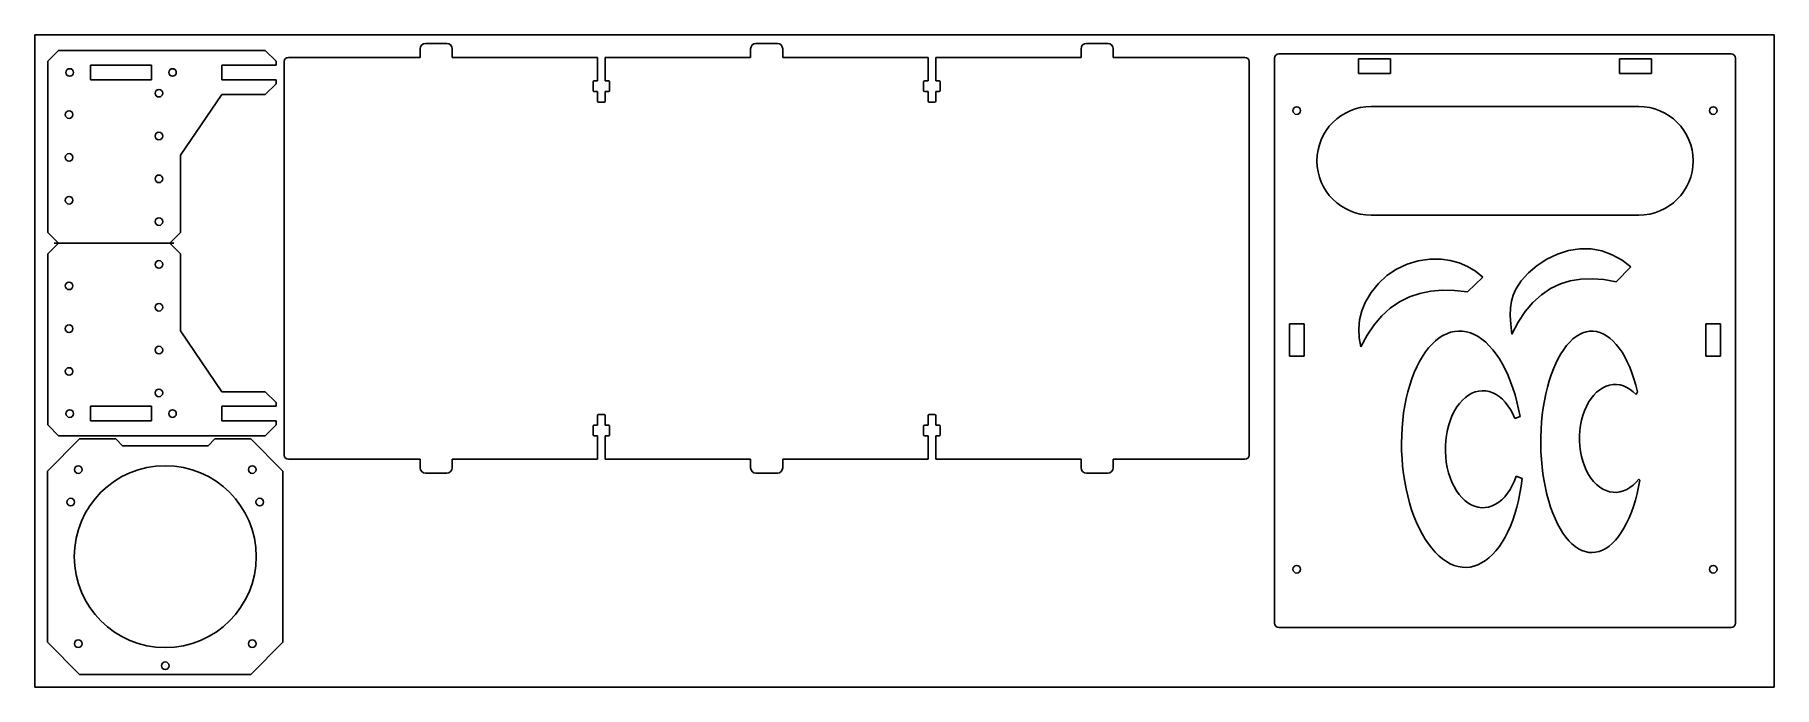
# Model space of a CAD drawing. Header units: inches. Extents: x -1252 to -440, y 1435 to 1739.
import ezdxf

# ---------------------------------------------------------------- set-up
doc = ezdxf.new("R2010")
doc.units = ezdxf.units.IN
doc.header["$MEASUREMENT"] = 0
doc.linetypes.add('Continuous2', pattern=[0])

msp = doc.modelspace()

# ---------------------------------------------------------------- linework, layer by layer
at = {"color": 2, "linetype": 'Continuous2', "lineweight": -3, "true_color": 0xffff00}
for p, q in [((-1252.46, 1739.41), (-439.66, 1739.41)), ((-1252.46, 1434.61), (-1252.46, 1739.41)), ((-439.66, 1739.41), (-439.66, 1434.61)), ((-439.66, 1434.61), (-1252.46, 1434.61))]:
    msp.add_line(p, q, dxfattribs=at)
at = {"color": 1, "linetype": 'Continuous2', "lineweight": -3, "true_color": 0xff0000}
for p, q in [((-1241.43, 1732.12), (-1246.43, 1727.12)), ((-1144.73, 1732.12), (-1241.43, 1732.12)), ((-1139.73, 1727.12), (-1144.73, 1732.12)), ((-1072.4, 1732.88), (-1072.4, 1728.88)), ((-1059.9, 1735.38), (-1069.9, 1735.38)), ((-1057.4, 1728.88), (-1057.4, 1732.88)), ((-917.98, 1732.88), (-917.98, 1728.88)), ((-905.48, 1735.38), (-915.48, 1735.38)), ((-902.98, 1728.88), (-902.98, 1732.88)), ((-763.55, 1732.88), (-763.55, 1728.88)), ((-751.05, 1735.38), (-761.05, 1735.38)), ((-748.55, 1728.88), (-748.55, 1732.88)), ((-1246.43, 1727.12), (-1246.43, 1647.12)), ((-1139.73, 1725.24), (-1165.13, 1725.24)), ((-1165.13, 1725.24), (-1165.13, 1718.36)), ((-1139.73, 1725.24), (-1139.73, 1727.12)), ((-1135.9, 1726.88), (-1135.9, 1543.08)), ((-1072.4, 1728.88), (-1133.9, 1728.88)), ((-989.47, 1728.88), (-1057.4, 1728.88)), ((-989.47, 1717.88), (-989.47, 1728.88)), ((-985.92, 1728.88), (-985.92, 1717.88)), ((-917.98, 1728.88), (-985.92, 1728.88)), ((-835.04, 1728.88), (-902.98, 1728.88)), ((-835.04, 1717.88), (-835.04, 1728.88)), ((-831.49, 1728.88), (-831.49, 1717.88)), ((-763.55, 1728.88), (-831.49, 1728.88)), ((-687.05, 1728.88), (-748.55, 1728.88)), ((-685.05, 1543.08), (-685.05, 1726.88)), ((-673.09, 1728.52), (-673.09, 1464.52)), ((-459.81, 1730.52), (-671.09, 1730.52)), ((-457.81, 1464.52), (-457.81, 1728.52)), ((-1165.13, 1718.36), (-1139.73, 1718.36)), ((-1144.73, 1711.56), (-1139.73, 1716.56)), ((-1139.73, 1716.56), (-1139.73, 1718.36)), ((-991.55, 1713.38), (-991.55, 1717.38)), ((-991.05, 1717.88), (-989.47, 1717.88)), ((-985.92, 1717.88), (-984.33, 1717.88)), ((-983.83, 1717.38), (-983.83, 1713.38)), ((-837.13, 1713.38), (-837.13, 1717.38)), ((-836.63, 1717.88), (-835.04, 1717.88)), ((-831.49, 1717.88), (-829.91, 1717.88)), ((-829.41, 1717.38), (-829.41, 1713.38)), ((-1184.43, 1683.12), (-1165.13, 1711.56)), ((-1165.13, 1711.56), (-1144.73, 1711.56)), ((-989.47, 1712.88), (-991.05, 1712.88)), ((-989.47, 1708.38), (-989.47, 1712.88)), ((-986.42, 1707.88), (-988.97, 1707.88)), ((-985.92, 1712.88), (-985.92, 1708.38)), ((-984.33, 1712.88), (-985.92, 1712.88)), ((-835.04, 1712.88), (-836.63, 1712.88)), ((-835.04, 1708.38), (-835.04, 1712.88)), ((-831.99, 1707.88), (-834.54, 1707.88)), ((-831.49, 1712.88), (-831.49, 1708.38)), ((-829.91, 1712.88), (-831.49, 1712.88)), ((-1184.43, 1647.12), (-1184.43, 1683.12)), ((-1246.43, 1647.12), (-1241.43, 1642.12)), ((-1246.43, 1637.12), (-1241.43, 1642.12)), ((-1189.43, 1642.12), (-1184.43, 1647.12)), ((-1189.43, 1642.12), (-1184.43, 1637.12)), ((-1246.43, 1557.12), (-1246.43, 1637.12)), ((-1184.43, 1637.12), (-1184.43, 1601.12)), ((-1184.43, 1601.12), (-1165.13, 1572.68)), ((-1165.13, 1572.68), (-1144.73, 1572.68)), ((-1144.73, 1572.68), (-1139.73, 1567.68)), ((-1165.13, 1559), (-1165.13, 1565.88)), ((-1165.13, 1565.88), (-1139.73, 1565.88)), ((-1139.73, 1567.68), (-1139.73, 1565.88)), ((-989.47, 1557.08), (-989.47, 1561.58)), ((-988.97, 1562.08), (-986.42, 1562.08)), ((-985.92, 1561.58), (-985.92, 1557.08)), ((-835.04, 1557.08), (-835.04, 1561.58)), ((-834.54, 1562.08), (-831.99, 1562.08)), ((-831.49, 1561.58), (-831.49, 1557.08)), ((-1241.43, 1552.12), (-1246.43, 1557.12)), ((-1139.73, 1559), (-1165.13, 1559)), ((-1139.73, 1557.12), (-1144.73, 1552.12)), ((-1139.73, 1559), (-1139.73, 1557.12)), ((-991.55, 1552.58), (-991.55, 1556.58)), ((-991.05, 1557.08), (-989.47, 1557.08)), ((-985.92, 1557.08), (-984.33, 1557.08)), ((-983.83, 1556.58), (-983.83, 1552.58)), ((-837.13, 1552.58), (-837.13, 1556.58)), ((-836.63, 1557.08), (-835.04, 1557.08)), ((-831.49, 1557.08), (-829.91, 1557.08)), ((-829.41, 1556.58), (-829.41, 1552.58)), ((-1231.5, 1550.61), (-1246.5, 1535.61)), ((-1144.73, 1552.12), (-1241.43, 1552.12)), ((-1214.66, 1550.61), (-1231.5, 1550.61)), ((-1211.5, 1547.45), (-1214.66, 1550.61)), ((-1171.5, 1547.45), (-1211.5, 1547.45)), ((-1168.35, 1550.61), (-1171.5, 1547.45)), ((-1151.5, 1550.61), (-1168.35, 1550.61)), ((-1136.5, 1535.61), (-1151.5, 1550.61)), ((-989.47, 1552.08), (-991.05, 1552.08)), ((-989.47, 1541.08), (-989.47, 1552.08)), ((-985.92, 1552.08), (-985.92, 1541.08)), ((-984.33, 1552.08), (-985.92, 1552.08)), ((-835.04, 1552.08), (-836.63, 1552.08)), ((-835.04, 1541.08), (-835.04, 1552.08)), ((-831.49, 1552.08), (-831.49, 1541.08)), ((-829.91, 1552.08), (-831.49, 1552.08)), ((-1133.9, 1541.08), (-1072.4, 1541.08)), ((-1072.4, 1541.08), (-1072.4, 1537.08)), ((-1057.4, 1541.08), (-989.47, 1541.08)), ((-1057.4, 1537.08), (-1057.4, 1541.08)), ((-985.92, 1541.08), (-917.98, 1541.08)), ((-917.98, 1541.08), (-917.98, 1537.08)), ((-902.98, 1541.08), (-835.04, 1541.08)), ((-902.98, 1537.08), (-902.98, 1541.08)), ((-831.49, 1541.08), (-763.55, 1541.08)), ((-763.55, 1541.08), (-763.55, 1537.08)), ((-748.55, 1541.08), (-687.05, 1541.08)), ((-748.55, 1537.08), (-748.55, 1541.08)), ((-1246.5, 1535.61), (-1246.5, 1455.61)), ((-1136.5, 1455.61), (-1136.5, 1535.61)), ((-1069.9, 1534.58), (-1059.9, 1534.58)), ((-915.48, 1534.58), (-905.48, 1534.58)), ((-761.05, 1534.58), (-751.05, 1534.58)), ((-1246.5, 1455.61), (-1231.5, 1440.61)), ((-1151.5, 1440.61), (-1136.5, 1455.61)), ((-671.09, 1462.52), (-459.81, 1462.52)), ((-1231.5, 1440.61), (-1151.5, 1440.61))]:
    msp.add_line(p, q, dxfattribs=at)
at = {"color": 5, "linetype": 'Continuous2', "lineweight": -3, "true_color": 0x0000ff}
for p, q in [((-1226.38, 1725.24), (-1226.38, 1718.36)), ((-1197.88, 1725.24), (-1226.38, 1725.24)), ((-1197.88, 1718.36), (-1197.88, 1725.24)), ((-633.95, 1728.25), (-618.95, 1728.25)), ((-633.95, 1721.39), (-633.95, 1728.25)), ((-618.95, 1721.39), (-618.95, 1728.25)), ((-511.95, 1721.39), (-511.95, 1728.25)), ((-496.95, 1728.25), (-511.95, 1728.25)), ((-496.95, 1721.39), (-496.95, 1728.25)), ((-1226.38, 1718.36), (-1197.88, 1718.36)), ((-618.95, 1721.39), (-633.95, 1721.39)), ((-511.95, 1721.39), (-496.95, 1721.39)), ((-502.95, 1705.92), (-627.95, 1705.92)), ((-627.95, 1655.12), (-502.95, 1655.12)), ((-1243.43, 1642.12), (-1187.43, 1642.12)), ((-605.99, 1633.74), (-611.19, 1632.2)), ((-600.65, 1634.52), (-605.99, 1633.74)), ((-595.27, 1634.51), (-600.65, 1634.52)), ((-591.03, 1633.93), (-595.27, 1634.51)), ((-586.91, 1632.81), (-591.03, 1633.93)), ((-545.86, 1634.55), (-550.43, 1631.56)), ((-540.91, 1636.97), (-545.86, 1634.55)), ((-535.73, 1638.66), (-540.91, 1636.97)), ((-530.47, 1639.49), (-535.73, 1638.66)), ((-525.25, 1639.39), (-530.47, 1639.49)), ((-520.17, 1638.42), (-525.25, 1639.39)), ((-515.31, 1636.66), (-520.17, 1638.42)), ((-510.77, 1634.18), (-515.31, 1636.66)), ((-506.64, 1631.03), (-510.77, 1634.18)), ((-620.62, 1626.94), (-624.63, 1623.29)), ((-616.1, 1629.93), (-620.62, 1626.94)), ((-611.19, 1632.2), (-616.1, 1629.93)), ((-582.97, 1631.16), (-586.91, 1632.81)), ((-579.28, 1628.95), (-582.97, 1631.16)), ((-582.94, 1619.37), (-575.89, 1626.17)), ((-575.89, 1626.17), (-579.28, 1628.95)), ((-554.48, 1628.13), (-557.85, 1624.41)), ((-550.43, 1631.56), (-554.48, 1628.13)), ((-513.44, 1623.98), (-506.64, 1631.03)), ((-628.02, 1619.06), (-630.73, 1614.39)), ((-624.63, 1623.29), (-628.02, 1619.06)), ((-610.05, 1616.91), (-605.28, 1618.52)), ((-605.28, 1618.52), (-600.18, 1619.57)), ((-600.18, 1619.57), (-594.76, 1620.06)), ((-594.76, 1620.06), (-589.02, 1619.99)), ((-589.02, 1619.99), (-582.94, 1619.37)), ((-561.62, 1617.84), (-562.45, 1614.95)), ((-560.41, 1620.53), (-561.62, 1617.84)), ((-557.85, 1624.41), (-560.41, 1620.53)), ((-552.41, 1614.4), (-548.47, 1617.97)), ((-548.47, 1617.97), (-544.2, 1620.85)), ((-544.2, 1620.85), (-539.59, 1623.03)), ((-539.59, 1623.03), (-534.95, 1624.46)), ((-534.95, 1624.46), (-530.02, 1625.26)), ((-530.02, 1625.26), (-524.79, 1625.45)), ((-524.79, 1625.45), (-519.26, 1625.03)), ((-519.26, 1625.03), (-513.44, 1623.98)), ((-632.32, 1610.42), (-633.37, 1606.29)), ((-630.73, 1614.39), (-632.32, 1610.42)), ((-623.05, 1608.09), (-619.09, 1611.66)), ((-619.09, 1611.66), (-614.75, 1614.6)), ((-614.75, 1614.6), (-610.05, 1616.91)), ((-562.92, 1611.78), (-563.03, 1608.21)), ((-562.45, 1614.95), (-562.92, 1611.78)), ((-559.3, 1605.18), (-556.02, 1610.14)), ((-556.02, 1610.14), (-552.41, 1614.4)), ((-666.21, 1604.34), (-659.35, 1604.34)), ((-666.21, 1604.34), (-666.21, 1589.34)), ((-659.35, 1604.34), (-659.35, 1589.34)), ((-633.37, 1606.29), (-633.82, 1602.07)), ((-633.82, 1602.07), (-633.63, 1597.82)), ((-629.89, 1599.06), (-626.65, 1603.89)), ((-626.65, 1603.89), (-623.05, 1608.09)), ((-563.03, 1608.21), (-562.8, 1604.16)), ((-562.8, 1604.16), (-562.25, 1599.53)), ((-562.25, 1599.53), (-559.3, 1605.18)), ((-471.55, 1604.34), (-464.69, 1604.34)), ((-471.55, 1604.34), (-471.55, 1589.34)), ((-464.69, 1604.34), (-464.69, 1589.34)), ((-633.63, 1597.82), (-632.75, 1593.61)), ((-632.75, 1593.61), (-629.89, 1599.06)), ((-601.13, 1593.17), (-602.64, 1591.22)), ((-599.55, 1594.93), (-601.13, 1593.17)), ((-597.91, 1596.47), (-599.55, 1594.93)), ((-596.22, 1597.79), (-597.91, 1596.47)), ((-594.48, 1598.89), (-596.22, 1597.79)), ((-592.7, 1599.77), (-594.48, 1598.89)), ((-590.89, 1600.42), (-592.7, 1599.77)), ((-589.05, 1600.83), (-590.89, 1600.42)), ((-587.2, 1601.01), (-589.05, 1600.83)), ((-585.35, 1600.95), (-587.2, 1601.01)), ((-583.49, 1600.66), (-585.35, 1600.95)), ((-581.64, 1600.13), (-583.49, 1600.66)), ((-579.8, 1599.37), (-581.64, 1600.13)), ((-577.99, 1598.38), (-579.8, 1599.37)), ((-576.22, 1597.17), (-577.99, 1598.38)), ((-574.48, 1595.74), (-576.22, 1597.17)), ((-572.78, 1594.09), (-574.48, 1595.74)), ((-571.14, 1592.24), (-572.78, 1594.09)), ((-536.64, 1594.26), (-538.01, 1592.44)), ((-535.21, 1595.88), (-536.64, 1594.26)), ((-533.74, 1597.29), (-535.21, 1595.88)), ((-532.23, 1598.48), (-533.74, 1597.29)), ((-530.68, 1599.44), (-532.23, 1598.48)), ((-529.1, 1600.18), (-530.68, 1599.44)), ((-527.51, 1600.69), (-529.1, 1600.18)), ((-525.91, 1600.96), (-527.51, 1600.69)), ((-524.29, 1600.99), (-525.91, 1600.96)), ((-522.69, 1600.8), (-524.29, 1600.99)), ((-521.09, 1600.36), (-522.69, 1600.8)), ((-519.51, 1599.7), (-521.09, 1600.36)), ((-517.95, 1598.8), (-519.51, 1599.7)), ((-516.43, 1597.68), (-517.95, 1598.8)), ((-514.94, 1596.34), (-516.43, 1597.68)), ((-513.5, 1594.79), (-514.94, 1596.34)), ((-512.11, 1593.03), (-513.5, 1594.79)), ((-666.21, 1589.34), (-659.35, 1589.34)), ((-605.44, 1586.74), (-606.71, 1584.23)), ((-604.08, 1589.07), (-605.44, 1586.74)), ((-602.64, 1591.22), (-604.08, 1589.07)), ((-569.57, 1590.19), (-571.14, 1592.24)), ((-568.06, 1587.96), (-569.57, 1590.19)), ((-566.62, 1585.54), (-568.06, 1587.96)), ((-565.26, 1582.95), (-566.62, 1585.54)), ((-541.75, 1585.83), (-542.85, 1583.28)), ((-540.57, 1588.21), (-541.75, 1585.83)), ((-539.33, 1590.42), (-540.57, 1588.21)), ((-538.01, 1592.44), (-539.33, 1590.42)), ((-510.77, 1591.07), (-512.11, 1593.03)), ((-509.51, 1588.92), (-510.77, 1591.07)), ((-508.31, 1586.59), (-509.51, 1588.92)), ((-507.18, 1584.09), (-508.31, 1586.59)), ((-471.55, 1589.34), (-464.69, 1589.34)), ((-608.98, 1578.74), (-609.96, 1575.78)), ((-607.89, 1581.56), (-608.98, 1578.74)), ((-606.71, 1584.23), (-607.89, 1581.56)), ((-563.99, 1580.2), (-565.26, 1582.95)), ((-562.81, 1577.31), (-563.99, 1580.2)), ((-561.73, 1574.28), (-562.81, 1577.31)), ((-544.8, 1577.72), (-545.64, 1574.75)), ((-543.87, 1580.57), (-544.8, 1577.72)), ((-542.85, 1583.28), (-543.87, 1580.57)), ((-506.14, 1581.43), (-507.18, 1584.09)), ((-505.18, 1578.62), (-506.14, 1581.43)), ((-504.31, 1575.68), (-505.18, 1578.62)), ((-611.62, 1569.48), (-612.27, 1566.17)), ((-610.84, 1572.68), (-611.62, 1569.48)), ((-609.96, 1575.78), (-610.84, 1572.68)), ((-585.38, 1568.7), (-583.96, 1570)), ((-583.96, 1570), (-582.47, 1571.08)), ((-582.47, 1571.08), (-580.93, 1571.95)), ((-580.93, 1571.95), (-579.34, 1572.58)), ((-579.34, 1572.58), (-577.72, 1572.98)), ((-577.72, 1572.98), (-576.08, 1573.14)), ((-576.08, 1573.14), (-574.44, 1573.06)), ((-574.44, 1573.06), (-572.81, 1572.74)), ((-572.81, 1572.74), (-571.21, 1572.18)), ((-571.21, 1572.18), (-569.65, 1571.39)), ((-569.65, 1571.39), (-568.14, 1570.38)), ((-568.14, 1570.38), (-566.7, 1569.15)), ((-566.7, 1569.15), (-565.34, 1567.72)), ((-560.74, 1571.13), (-561.73, 1574.28)), ((-559.86, 1567.87), (-560.74, 1571.13)), ((-546.38, 1571.65), (-547.03, 1568.46)), ((-545.64, 1574.75), (-546.38, 1571.65)), ((-526.4, 1567.71), (-525.25, 1569.46)), ((-525.25, 1569.46), (-523.99, 1571.03)), ((-523.99, 1571.03), (-522.64, 1572.4)), ((-522.64, 1572.4), (-521.21, 1573.57)), ((-521.21, 1573.57), (-519.71, 1574.53)), ((-519.71, 1574.53), (-518.15, 1575.26)), ((-518.15, 1575.26), (-516.55, 1575.76)), ((-516.55, 1575.76), (-514.93, 1576.02)), ((-514.93, 1576.02), (-513.3, 1576.04)), ((-513.3, 1576.04), (-511.68, 1575.82)), ((-511.68, 1575.82), (-510.08, 1575.37)), ((-510.08, 1575.37), (-508.51, 1574.68)), ((-508.51, 1574.68), (-507, 1573.77)), ((-507, 1573.77), (-505.55, 1572.64)), ((-505.55, 1572.64), (-504.19, 1571.3)), ((-503.54, 1572.63), (-504.31, 1575.68)), ((-504.19, 1571.3), (-503.54, 1572.63)), ((-1226.38, 1559), (-1226.38, 1565.88)), ((-1226.38, 1565.88), (-1197.88, 1565.88)), ((-1197.88, 1565.88), (-1197.88, 1559)), ((-612.82, 1562.77), (-613.25, 1559.31)), ((-612.27, 1566.17), (-612.82, 1562.77)), ((-590.97, 1559.49), (-590.09, 1561.64)), ((-590.09, 1561.64), (-589.07, 1563.66)), ((-589.07, 1563.66), (-587.94, 1565.52)), ((-587.94, 1565.52), (-586.71, 1567.2)), ((-586.71, 1567.2), (-585.38, 1568.7)), ((-565.34, 1567.72), (-564.07, 1566.1)), ((-564.07, 1566.1), (-562.9, 1564.29)), ((-562.9, 1564.29), (-561.85, 1562.33)), ((-561.85, 1562.33), (-560.92, 1560.22)), ((-560.92, 1560.22), (-558.44, 1561.09)), ((-559.1, 1564.52), (-559.86, 1567.87)), ((-558.44, 1561.09), (-559.1, 1564.52)), ((-548.02, 1561.82), (-548.36, 1558.41)), ((-547.58, 1565.18), (-548.02, 1561.82)), ((-547.03, 1568.46), (-547.58, 1565.18)), ((-529.72, 1559.32), (-529.09, 1561.59)), ((-529.09, 1561.59), (-528.33, 1563.76)), ((-528.33, 1563.76), (-527.43, 1565.81)), ((-527.43, 1565.81), (-526.4, 1567.71)), ((-1197.88, 1559), (-1226.38, 1559)), ((-613.55, 1555.78), (-613.74, 1552.22)), ((-613.25, 1559.31), (-613.55, 1555.78)), ((-592.81, 1552.38), (-592.34, 1554.84)), ((-592.34, 1554.84), (-591.73, 1557.21)), ((-591.73, 1557.21), (-590.97, 1559.49)), ((-548.59, 1554.96), (-548.71, 1551.48)), ((-548.36, 1558.41), (-548.59, 1554.96)), ((-530.67, 1552.11), (-530.51, 1554.56)), ((-530.51, 1554.56), (-530.19, 1556.97)), ((-530.19, 1556.97), (-529.72, 1559.32)), ((-613.74, 1552.22), (-613.81, 1548.62)), ((-613.81, 1548.62), (-613.75, 1545.01)), ((-613.75, 1545.01), (-613.58, 1541.41)), ((-593.31, 1544.76), (-593.3, 1547.32)), ((-593.17, 1542.21), (-593.31, 1544.76)), ((-593.3, 1547.32), (-593.13, 1549.87)), ((-593.13, 1549.87), (-592.81, 1552.38)), ((-548.71, 1551.48), (-548.73, 1547.99)), ((-548.73, 1547.99), (-548.64, 1544.5)), ((-548.64, 1544.5), (-548.43, 1541.04)), ((-530.67, 1549.66), (-530.67, 1552.11)), ((-530.51, 1547.21), (-530.67, 1549.66)), ((-530.2, 1544.8), (-530.51, 1547.21)), ((-529.73, 1542.44), (-530.2, 1544.8)), ((-613.58, 1541.41), (-613.28, 1537.83)), ((-613.28, 1537.83), (-612.86, 1534.27)), ((-592.88, 1539.69), (-593.17, 1542.21)), ((-592.44, 1537.22), (-592.88, 1539.69)), ((-591.85, 1534.83), (-592.44, 1537.22)), ((-548.43, 1541.04), (-548.12, 1537.62)), ((-548.12, 1537.62), (-547.71, 1534.24)), ((-529.12, 1540.17), (-529.73, 1542.44)), ((-528.35, 1538), (-529.12, 1540.17)), ((-527.46, 1535.94), (-528.35, 1538)), ((-612.86, 1534.27), (-612.33, 1530.77)), ((-612.33, 1530.77), (-611.68, 1527.34)), ((-591.12, 1532.53), (-591.85, 1534.83)), ((-590.26, 1530.36), (-591.12, 1532.53)), ((-589.27, 1528.31), (-590.26, 1530.36)), ((-588.16, 1526.42), (-589.27, 1528.31)), ((-562.04, 1528.91), (-563.11, 1526.97)), ((-561.09, 1530.99), (-562.04, 1528.91)), ((-560.26, 1533.21), (-561.09, 1530.99)), ((-557.51, 1532.04), (-560.26, 1533.21)), ((-558.49, 1525.19), (-557.94, 1528.58)), ((-557.94, 1528.58), (-557.51, 1532.04)), ((-547.71, 1534.24), (-547.19, 1530.94)), ((-547.19, 1530.94), (-546.57, 1527.72)), ((-526.43, 1534.03), (-527.46, 1535.94)), ((-525.28, 1532.29), (-526.43, 1534.03)), ((-524.03, 1530.71), (-525.28, 1532.29)), ((-522.68, 1529.33), (-524.03, 1530.71)), ((-521.25, 1528.15), (-522.68, 1529.33)), ((-519.75, 1527.19), (-521.25, 1528.15)), ((-505.6, 1529.02), (-507.05, 1527.89)), ((-504.23, 1530.35), (-505.6, 1529.02)), ((-502.95, 1531.88), (-504.23, 1530.35)), ((-503.74, 1525.03), (-503.04, 1528.17)), ((-503.04, 1528.17), (-502.43, 1531.4)), ((-502.43, 1531.4), (-502.95, 1531.88)), ((-611.68, 1527.34), (-610.92, 1523.98)), ((-610.92, 1523.98), (-610.05, 1520.71)), ((-610.05, 1520.71), (-609.07, 1517.55)), ((-586.94, 1524.7), (-588.16, 1526.42)), ((-585.63, 1523.17), (-586.94, 1524.7)), ((-584.23, 1521.83), (-585.63, 1523.17)), ((-582.76, 1520.71), (-584.23, 1521.83)), ((-581.22, 1519.8), (-582.76, 1520.71)), ((-569.93, 1520.05), (-571.5, 1519.31)), ((-568.41, 1521.02), (-569.93, 1520.05)), ((-566.96, 1522.21), (-568.41, 1521.02)), ((-565.58, 1523.61), (-566.96, 1522.21)), ((-564.3, 1525.2), (-565.58, 1523.61)), ((-563.11, 1526.97), (-564.3, 1525.2)), ((-559.94, 1518.69), (-559.16, 1521.89)), ((-559.16, 1521.89), (-558.49, 1525.19)), ((-546.57, 1527.72), (-545.85, 1524.6)), ((-545.85, 1524.6), (-545.04, 1521.59)), ((-545.04, 1521.59), (-544.13, 1518.7)), ((-518.2, 1526.45), (-519.75, 1527.19)), ((-516.6, 1525.95), (-518.2, 1526.45)), ((-514.98, 1525.68), (-516.6, 1525.95)), ((-513.35, 1525.65), (-514.98, 1525.68)), ((-511.73, 1525.86), (-513.35, 1525.65)), ((-510.13, 1526.31), (-511.73, 1525.86)), ((-508.56, 1526.99), (-510.13, 1526.31)), ((-507.05, 1527.89), (-508.56, 1526.99)), ((-505.44, 1519.1), (-504.54, 1522.01)), ((-504.54, 1522.01), (-503.74, 1525.03)), ((-609.07, 1517.55), (-608, 1514.52)), ((-608, 1514.52), (-606.82, 1511.61)), ((-579.64, 1519.13), (-581.22, 1519.8)), ((-578.02, 1518.69), (-579.64, 1519.13)), ((-576.38, 1518.48), (-578.02, 1518.69)), ((-574.74, 1518.52), (-576.38, 1518.48)), ((-573.11, 1518.79), (-574.74, 1518.52)), ((-571.5, 1519.31), (-573.11, 1518.79)), ((-562.91, 1509.84), (-561.82, 1512.66)), ((-561.82, 1512.66), (-560.83, 1515.61)), ((-560.83, 1515.61), (-559.94, 1518.69)), ((-544.13, 1518.7), (-543.14, 1515.96)), ((-543.14, 1515.96), (-542.06, 1513.36)), ((-542.06, 1513.36), (-540.9, 1510.93)), ((-508.63, 1511.27), (-507.48, 1513.72)), ((-507.48, 1513.72), (-506.42, 1516.34)), ((-506.42, 1516.34), (-505.44, 1519.1)), ((-606.82, 1511.61), (-605.56, 1508.85)), ((-605.56, 1508.85), (-604.21, 1506.25)), ((-604.21, 1506.25), (-602.78, 1503.82)), ((-602.78, 1503.82), (-601.27, 1501.57)), ((-566.75, 1502.37), (-565.38, 1504.69)), ((-565.38, 1504.69), (-564.1, 1507.18)), ((-564.1, 1507.18), (-562.91, 1509.84)), ((-540.9, 1510.93), (-539.68, 1508.68)), ((-539.68, 1508.68), (-538.38, 1506.6)), ((-538.38, 1506.6), (-537.02, 1504.72)), ((-537.02, 1504.72), (-535.61, 1503.05)), ((-513.89, 1503.27), (-512.48, 1504.98)), ((-512.48, 1504.98), (-511.13, 1506.89)), ((-511.13, 1506.89), (-509.85, 1508.98)), ((-509.85, 1508.98), (-508.63, 1511.27)), ((-601.27, 1501.57), (-599.7, 1499.51)), ((-599.7, 1499.51), (-598.06, 1497.64)), ((-598.06, 1497.64), (-596.37, 1495.98)), ((-596.37, 1495.98), (-594.64, 1494.53)), ((-572.94, 1495.04), (-571.29, 1496.56)), ((-571.29, 1496.56), (-569.71, 1498.3)), ((-569.71, 1498.3), (-568.19, 1500.24)), ((-568.19, 1500.24), (-566.75, 1502.37)), ((-535.61, 1503.05), (-534.15, 1501.58)), ((-534.15, 1501.58), (-532.64, 1500.33)), ((-532.64, 1500.33), (-531.11, 1499.31)), ((-531.11, 1499.31), (-529.54, 1498.51)), ((-529.54, 1498.51), (-527.95, 1497.94)), ((-527.95, 1497.94), (-526.35, 1497.6)), ((-526.35, 1497.6), (-524.74, 1497.5)), ((-524.74, 1497.5), (-523.13, 1497.63)), ((-523.13, 1497.63), (-521.52, 1498)), ((-521.52, 1498), (-519.94, 1498.61)), ((-519.94, 1498.61), (-518.37, 1499.44)), ((-518.37, 1499.44), (-516.84, 1500.5)), ((-516.84, 1500.5), (-515.34, 1501.78)), ((-515.34, 1501.78), (-513.89, 1503.27)), ((-594.64, 1494.53), (-592.86, 1493.3)), ((-592.86, 1493.3), (-591.05, 1492.3)), ((-591.05, 1492.3), (-589.22, 1491.52)), ((-589.22, 1491.52), (-587.37, 1490.98)), ((-587.37, 1490.98), (-585.51, 1490.67)), ((-585.51, 1490.67), (-583.66, 1490.6)), ((-583.66, 1490.6), (-581.81, 1490.76)), ((-581.81, 1490.76), (-579.97, 1491.15)), ((-579.97, 1491.15), (-578.16, 1491.78)), ((-578.16, 1491.78), (-576.38, 1492.64)), ((-576.38, 1492.64), (-574.63, 1493.73)), ((-574.63, 1493.73), (-572.94, 1495.04))]:
    msp.add_line(p, q, dxfattribs=at)
for centre, radius in [((-1236.15, 1721.8), 1.78), ((-1188.1, 1721.8), 1.78), ((-1194.43, 1712.12), 1.77), ((-1236.43, 1702.12), 1.78), ((-662.78, 1703.99), 1.78), ((-468.12, 1703.99), 1.77), ((-1194.43, 1692.12), 1.78), ((-1236.43, 1682.12), 1.77), ((-1194.43, 1672.12), 1.78), ((-1236.43, 1662.12), 1.78), ((-1194.43, 1652.12), 1.77), ((-1194.43, 1632.12), 1.78), ((-1236.43, 1622.12), 1.78), ((-1194.43, 1612.12), 1.78), ((-1236.43, 1602.12), 1.78), ((-1194.43, 1592.12), 1.77), ((-1236.43, 1582.12), 1.77), ((-1194.43, 1572.12), 1.78), ((-1236.15, 1562.44), 1.77), ((-1188.1, 1562.44), 1.78), ((-1191.5, 1495.61), 42.5), ((-1232.16, 1536.26), 1.77), ((-1150.84, 1536.26), 1.78), ((-1235.67, 1521.11), 1.78), ((-1147.34, 1521.11), 1.78), ((-662.78, 1489.7), 1.78), ((-468.12, 1489.7), 1.77), ((-1232.16, 1454.95), 1.77), ((-1150.84, 1454.95), 1.77), ((-1191.5, 1444.61), 1.78)]:
    msp.add_circle(centre, radius, dxfattribs=at)
at = {"color": 1, "linetype": 'Continuous2', "lineweight": -3, "true_color": 0xff0000}
for centre, radius, start, end in [((-1069.9, 1732.88), 2.5, 90, 180), ((-1059.9, 1732.88), 2.5, 0, 90), ((-915.48, 1732.88), 2.5, 90, 180), ((-905.48, 1732.88), 2.5, 0, 90), ((-761.05, 1732.88), 2.5, 90, 180), ((-751.05, 1732.88), 2.5, 0, 90), ((-1133.9, 1726.88), 2, 90, 180), ((-687.05, 1726.88), 2, 0, 90), ((-671.09, 1728.52), 2, 90, 180), ((-459.81, 1728.52), 2, 0, 90), ((-991.05, 1717.38), 0.5, 90, 180), ((-984.33, 1717.38), 0.5, 0, 90), ((-836.63, 1717.38), 0.5, 90, 180), ((-829.91, 1717.38), 0.5, 0, 90), ((-991.05, 1713.38), 0.5, 180, 270), ((-988.97, 1708.38), 0.5, 180, 270), ((-986.42, 1708.38), 0.5, 270, 360), ((-984.33, 1713.38), 0.5, 270, 0), ((-836.63, 1713.38), 0.5, 180, 270), ((-834.54, 1708.38), 0.5, 180, 270), ((-831.99, 1708.38), 0.5, 270, 0), ((-829.91, 1713.38), 0.5, 270, 360), ((-988.97, 1561.58), 0.5, 90, 180), ((-986.42, 1561.58), 0.5, 0, 90), ((-834.54, 1561.58), 0.5, 90, 180), ((-831.99, 1561.58), 0.5, 0, 90), ((-991.05, 1556.58), 0.5, 90, 180), ((-991.05, 1552.58), 0.5, 180, 270), ((-984.33, 1556.58), 0.5, 0, 90), ((-984.33, 1552.58), 0.5, 270, 360), ((-836.63, 1556.58), 0.5, 90, 180), ((-836.63, 1552.58), 0.5, 180, 270), ((-829.91, 1556.58), 0.5, 360, 90), ((-829.91, 1552.58), 0.5, 270, 0), ((-1133.9, 1543.08), 2, 180, 270), ((-1069.9, 1537.08), 2.5, 180, 270), ((-1059.9, 1537.08), 2.5, 270, 360), ((-915.48, 1537.08), 2.5, 180, 270), ((-905.48, 1537.08), 2.5, 270, 360), ((-761.05, 1537.08), 2.5, 180, 270), ((-751.05, 1537.08), 2.5, 270, 360), ((-687.05, 1543.08), 2, 270, 360), ((-671.09, 1464.52), 2, 180, 270), ((-459.81, 1464.52), 2, 270, 360)]:
    msp.add_arc(centre, radius, start, end, dxfattribs=at)
at = {"color": 5, "linetype": 'Continuous2', "lineweight": -3, "true_color": 0x0000ff}
for centre, start, end in [((-627.95, 1680.52), 90, 270), ((-502.95, 1680.52), 270, 90)]:
    msp.add_arc(centre, 25.4, start, end, dxfattribs=at)

doc.saveas('drawing.dxf')
